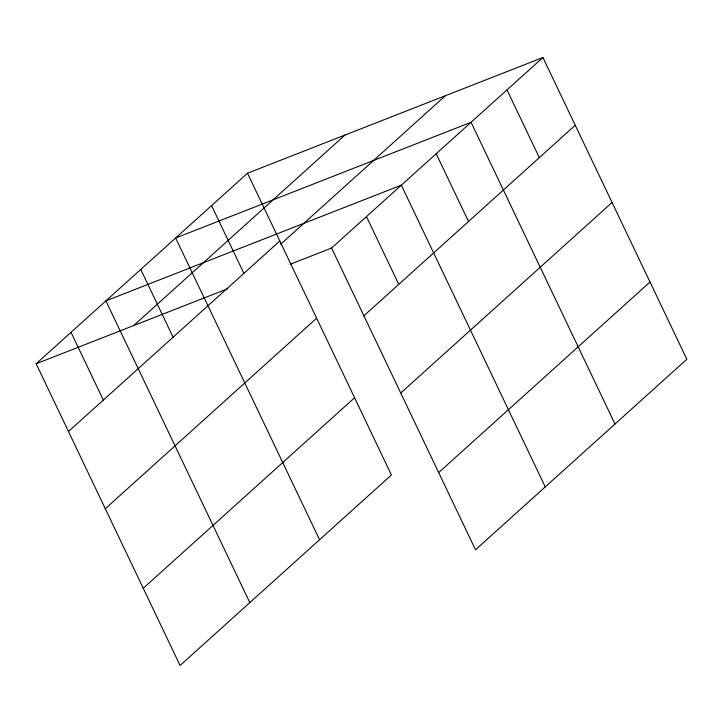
<?xml version="1.0" encoding="UTF-8"?>
<svg xmlns="http://www.w3.org/2000/svg" width="723" height="723" viewBox="0 0 723 723"><rect width="100%" height="100%" fill="white"/><g stroke="black" fill="none" stroke-linecap="round" stroke-linejoin="round"><path stroke-width="1.08" d="M247.492 173.222L391.414 474.957L180.072 665.485L36.15 363.75L247.492 173.222L542.928 57.515L686.85 359.25L475.508 549.778L331.586 248.043L542.928 57.515M133.647 325.567L344.988 135.038M68.468 431.514L279.819 240.985M280.587 244.311L445.431 95.698M105.296 508.721L316.647 318.192M363.904 315.797L575.246 125.269M143.244 588.278L354.586 397.749M400.732 393.014L612.074 202.485M438.68 472.562L650.022 282.033M36.15 363.75L227.817 288.685M290.095 264.293L331.586 248.043M507.004 89.905L539.322 157.659M614.993 424.03L471.071 122.295L175.635 238.003L319.557 539.738M436.204 153.728L468.522 221.491M545.25 486.904L401.328 185.169L105.892 300.876L249.815 602.611M366.453 216.602L398.78 284.365M211.568 205.612L243.886 273.375M140.768 269.444L173.086 337.198M71.026 332.318L103.344 400.072"/></g></svg>
